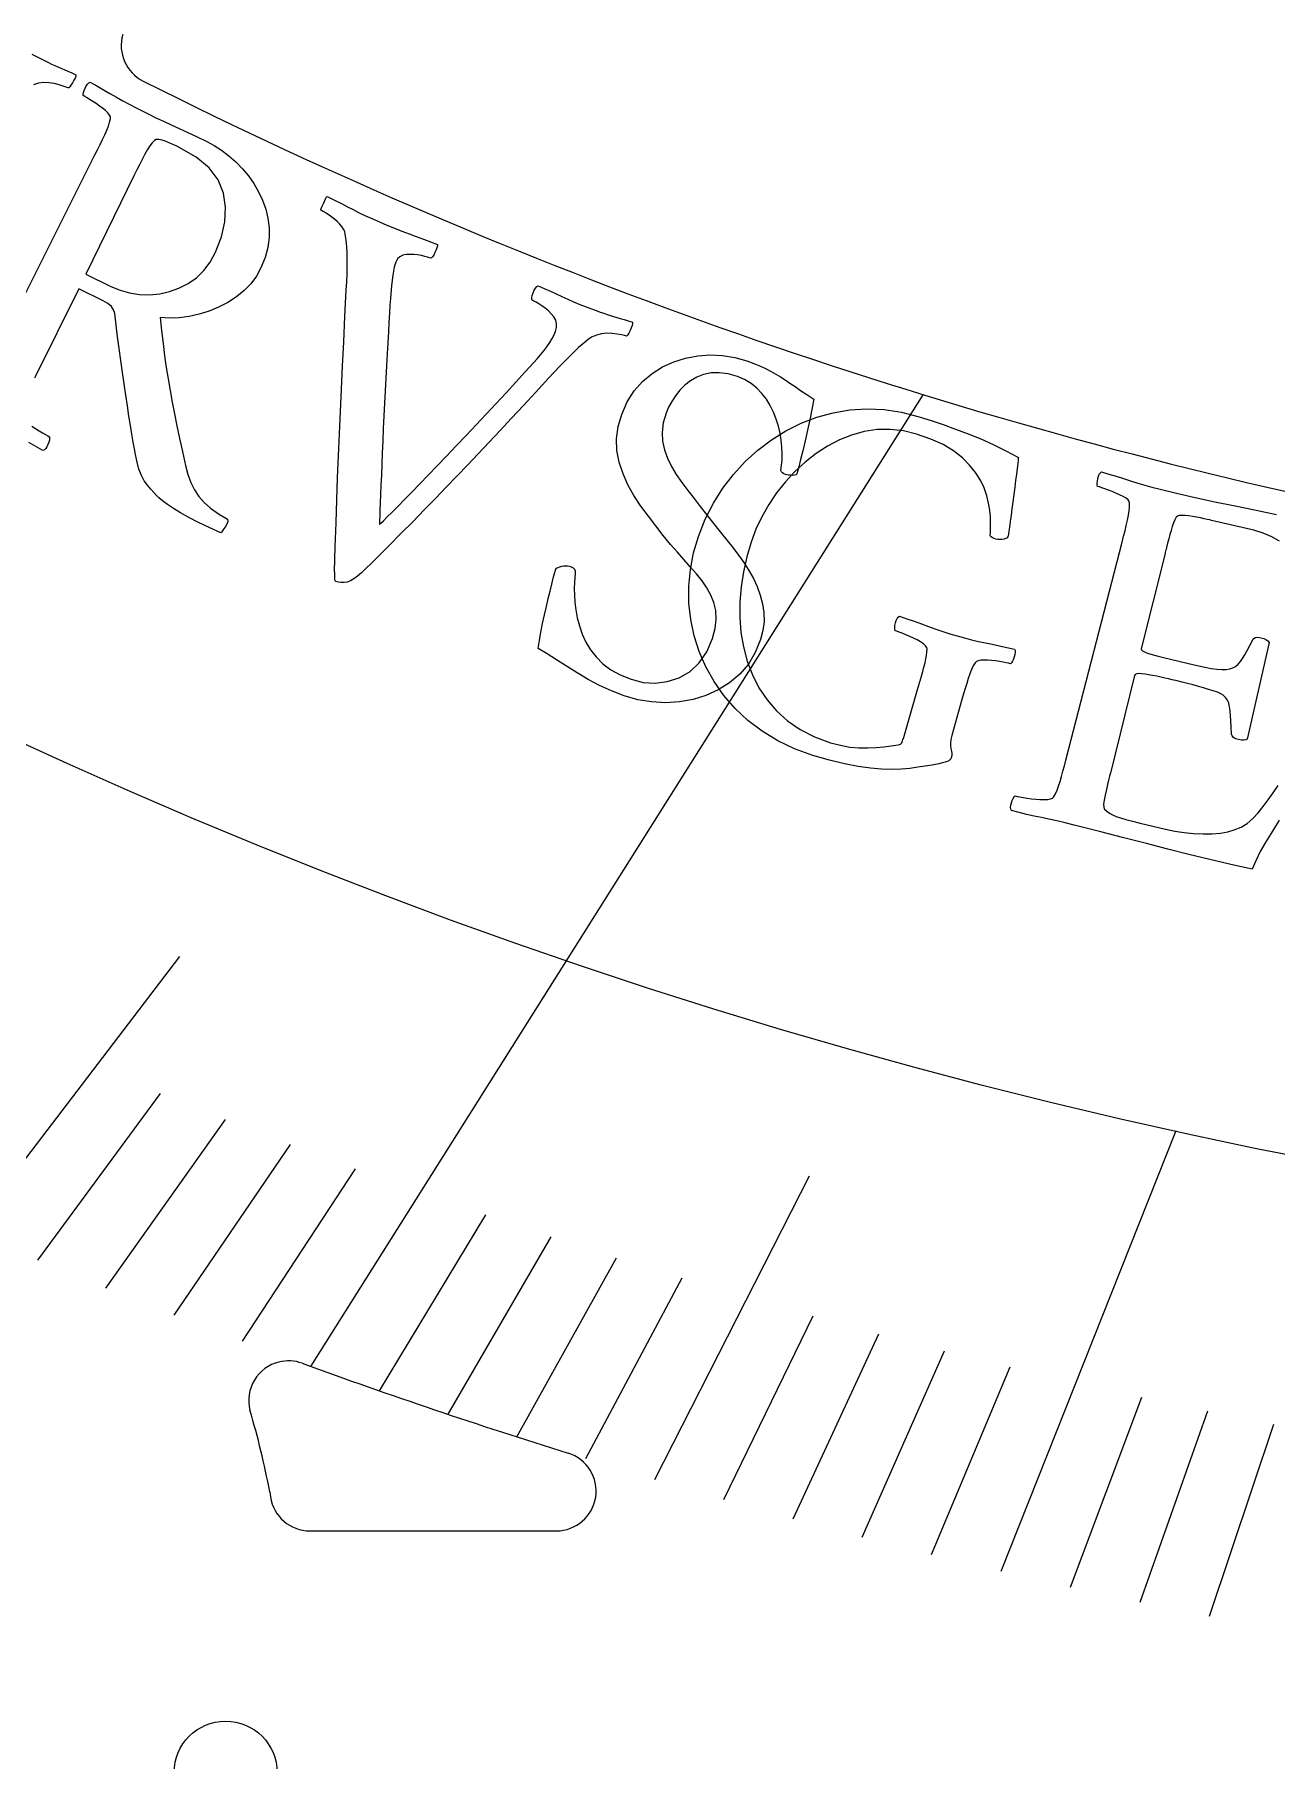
# Model space of a CAD drawing. Header units: millimetres. Extents: x -54 to 54, y -54 to 54.
# Drawn here: x -14.86 to -7.05, y -23.31 to -12.46 of the extents above; entities that cross this region are included whole.
import ezdxf

# ---------------------------------------------------------------- set-up
doc = ezdxf.new("R2010")
doc.units = ezdxf.units.MM
for name, color, linetype in [('CUT_INNER', 6, 'Continuous'), ('CUT_OUTER', 1, 'Continuous'), ('ENGRAVE', 7, 'Continuous'), ('ENGRAVE_FINE', 8, 'Continuous'), ('TEXT', 5, 'Continuous')]:
    doc.layers.add(name, color=color, linetype=linetype)

msp = doc.modelspace()

# ---------------------------------------------------------------- linework, layer by layer
at = {"layer": 'CUT_INNER'}
for points in [[(-13.3851, -21.624), (-13.3803, -21.6567)], [(-13.133, -21.87), (-11.5823, -21.87)]]:
    msp.add_lwpolyline(points, dxfattribs=at)
for centre, radius, start, end in [((-14.0689, -12.5281), 0.25, 163.91168, 243.45703), ((-0.0025, 15.4247), 31.5425, 243.28902, 257.62626), ((-13.2669, -21.0508), 0.25, 103.93563, 194.0625), ((-13.2669, -21.0508), 0.25, 70.13805, 103.93563), ((-0.1598, 14.9632), 38.075, 250.00034, 252.66031), ((-18.4882, -22.5905), 5.1938, 10.72453, 16.544), ((-11.5823, -21.62), 0.25, 270, 72.59766), ((-13.133, -21.62), 0.25, 188.4375, 270)]:
    msp.add_arc(centre, radius, start, end, dxfattribs=at)
at = {"layer": 'CUT_OUTER'}
msp.add_circle((0, 0), 54, dxfattribs=at)
at = {"layer": 'ENGRAVE'}
for points in [[(-13.126, -20.8361), (-9.2756, -14.724)], [(-8.7864, -22.1242), (-7.6851, -19.351)]]:
    msp.add_lwpolyline(points, dxfattribs=at)
for centre, radius in [((0, 15.4308), 35.6208), ((-13.6626, -23.3906), 0.324)]:
    msp.add_circle(centre, radius, dxfattribs=at)
at = {"layer": 'ENGRAVE_FINE'}
for points in [[(-15.2702, -19.9867), (-13.9498, -18.2584)], [(-14.8431, -20.1678), (-14.0713, -19.1192)], [(-14.415, -20.3433), (-13.6634, -19.2825)], [(-13.9861, -20.5131), (-13.2549, -19.4405)], [(-13.5565, -20.6774), (-12.8457, -19.5933)], [(-10.9634, -21.5473), (-9.9912, -19.6368)], [(-12.6948, -20.9892), (-12.0259, -19.8832)], [(-12.2629, -21.1369), (-11.6152, -20.0204)], [(-11.8303, -21.2791), (-11.204, -20.1525)], [(-11.3971, -21.4159), (-10.7924, -20.2795)], [(-10.529, -21.6733), (-9.9679, -20.5184)], [(-10.0941, -21.794), (-9.5551, -20.6303)], [(-9.6587, -21.9094), (-9.1419, -20.7372)], [(-9.2227, -22.0194), (-8.7284, -20.8392)], [(-8.3496, -22.2237), (-7.9006, -21.0285)], [(-7.9124, -22.318), (-7.4862, -21.1159)], [(-7.4748, -22.4071), (-7.0716, -21.1983)]]:
    msp.add_lwpolyline(points, dxfattribs=at)
at = {"layer": 'TEXT'}
for points in [[(-14.882, -12.5815), (-14.8507, -12.598), (-14.8227, -12.6124), (-14.7981, -12.6249), (-14.7767, -12.6353), (-14.757, -12.6446), (-14.7373, -12.6536), (-14.7178, -12.6623), (-14.6983, -12.6707), (-14.6778, -12.6795), (-14.6551, -12.6894), (-14.6303, -12.7004), (-14.6033, -12.7125), (-14.6049, -12.7213), (-14.6091, -12.7325), (-14.6159, -12.7461), (-14.6254, -12.7622), (-14.6353, -12.7772), (-14.6431, -12.7875), (-14.649, -12.7931), (-14.6529, -12.7939), (-14.6648, -12.7889), (-14.6833, -12.7829), (-14.7083, -12.7759), (-14.7399, -12.7677), (-14.7743, -12.7618), (-14.8075, -12.7611), (-14.8397, -12.7657), (-14.8708, -12.7757)], [(-15.1204, -14.4818), (-14.4843, -13.2162), (-14.4678, -13.1832), (-14.4519, -13.1512), (-14.4367, -13.12), (-14.4222, -13.0896), (-14.4093, -13.0608), (-14.3991, -13.0342), (-14.3917, -13.0098), (-14.3869, -12.9875), (-14.3865, -12.977), (-14.3916, -12.9652), (-14.4021, -12.952), (-14.418, -12.9375), (-14.4371, -12.9224), (-14.4567, -12.9078), (-14.477, -12.8935), (-14.4979, -12.8796), (-14.5176, -12.867), (-14.5341, -12.8567), (-14.5475, -12.8488), (-14.5577, -12.8432), (-14.5579, -12.834), (-14.556, -12.823), (-14.552, -12.8102), (-14.546, -12.7957), (-14.5387, -12.7818), (-14.531, -12.7709), (-14.5228, -12.7632), (-14.5141, -12.7586), (-14.472, -12.7823), (-14.4306, -12.8058), (-14.3897, -12.8291), (-14.3494, -12.8524), (-14.3093, -12.8751), (-14.2691, -12.8972), (-14.2287, -12.9186), (-14.1882, -12.9392), (-14.1453, -12.9604), (-14.1005, -12.982), (-14.0539, -13.0039), (-14.0054, -13.0261), (-13.9543, -13.0496), (-13.9, -13.0749), (-13.8423, -13.1023), (-13.7812, -13.1316), (-13.7812, -13.1316), (-13.7338, -13.157), (-13.6875, -13.187), (-13.6425, -13.2214), (-13.5986, -13.2603), (-13.5572, -13.3029), (-13.5195, -13.3484), (-13.4856, -13.3967), (-13.4553, -13.4478), (-13.4299, -13.5014), (-13.4104, -13.5571), (-13.397, -13.6149), (-13.3896, -13.6747), (-13.3894, -13.7361), (-13.3978, -13.7985), (-13.4146, -13.8619), (-13.44, -13.9263), (-13.4682, -13.9783), (-13.5035, -14.0261), (-13.5457, -14.0698), (-13.595, -14.1093), (-13.6493, -14.1441), (-13.7063, -14.1739), (-13.7662, -14.1985), (-13.8289, -14.2181), (-13.8923, -14.232), (-13.9541, -14.2401), (-14.0145, -14.2421), (-14.0732, -14.2383), (-14.0648, -14.3214), (-14.0557, -14.4016), (-14.0459, -14.4787), (-14.0354, -14.5528), (-14.024, -14.6254), (-14.0117, -14.6983), (-13.9983, -14.7713), (-13.984, -14.8445), (-13.9685, -14.9198), (-13.9518, -14.9991), (-13.9339, -15.0823), (-13.9148, -15.1695), (-13.8997, -15.2253), (-13.8807, -15.2763), (-13.8578, -15.3226), (-13.831, -15.364), (-13.7981, -15.4022), (-13.7572, -15.4388), (-13.7082, -15.4738), (-13.6512, -15.5072), (-13.6494, -15.5171), (-13.6512, -15.5286), (-13.6565, -15.5418), (-13.6654, -15.5566), (-13.6751, -15.5707), (-13.6829, -15.5814), (-13.6888, -15.5888), (-13.6927, -15.5928), (-13.7667, -15.5593), (-13.8335, -15.5271), (-13.8931, -15.4963), (-13.9455, -15.467), (-13.9907, -15.4397), (-14.0287, -15.4148), (-14.0596, -15.3925), (-14.0832, -15.3727), (-14.0973, -15.3578), (-14.1137, -15.3396), (-14.1324, -15.3183), (-14.1534, -15.2938), (-14.1742, -15.2651), (-14.1921, -15.2315), (-14.2072, -15.1928), (-14.2195, -15.1491), (-14.2237, -15.1286), (-14.2291, -15.1005), (-14.2357, -15.0649), (-14.2435, -15.0217), (-14.252, -14.9722), (-14.261, -14.9178), (-14.2705, -14.8584), (-14.2803, -14.7942), (-14.2904, -14.7263), (-14.3007, -14.6562), (-14.3112, -14.5839), (-14.3218, -14.5093), (-14.3322, -14.434), (-14.342, -14.3597), (-14.3511, -14.2864), (-14.3595, -14.214), (-14.3665, -14.1908), (-14.381, -14.1697), (-14.4029, -14.1505), (-14.4324, -14.1333), (-14.5861, -14.0577), (-14.8602, -14.6119), (-14.8625, -14.6164), (-14.8647, -14.621)], [(-14.8805, -14.9214), (-14.8587, -14.9367), (-14.8356, -14.9514), (-14.8137, -14.9645), (-14.7954, -14.9752), (-14.7807, -14.9834), (-14.7695, -14.9892), (-14.7689, -14.9985), (-14.7703, -15.0096), (-14.7738, -15.0225), (-14.7794, -15.0373), (-14.7864, -15.0513), (-14.794, -15.0623), (-14.8022, -15.0701), (-14.8111, -15.0747), (-14.8558, -15.0493), (-14.8997, -15.0245)], [(-7.037, -17.401), (-7.08, -17.4689), (-7.1208, -17.5354), (-7.1558, -17.5976), (-7.1848, -17.6554), (-7.2078, -17.7088), (-7.3411, -17.6791), (-7.4736, -17.6481), (-7.6054, -17.6159), (-7.7365, -17.5824), (-7.8714, -17.5475), (-8.0148, -17.5107), (-8.1666, -17.4721), (-8.3268, -17.4315), (-8.3824, -17.4177), (-8.4353, -17.4051), (-8.4853, -17.3939), (-8.5326, -17.3839), (-8.5788, -17.3742), (-8.6256, -17.3635), (-8.6732, -17.352), (-8.7214, -17.3395), (-8.725, -17.3302), (-8.7262, -17.3189), (-8.7248, -17.3057), (-8.7208, -17.2905), (-8.7154, -17.2756), (-8.7096, -17.2636), (-8.7035, -17.2542), (-8.6969, -17.2476), (-8.6847, -17.2505), (-8.6682, -17.2539), (-8.6474, -17.2578), (-8.6222, -17.2621), (-8.595, -17.2661), (-8.5682, -17.2689), (-8.5417, -17.2704), (-8.5156, -17.2708), (-8.4925, -17.2695), (-8.4748, -17.2664), (-8.4628, -17.2614), (-8.4562, -17.2546), (-8.4448, -17.235), (-8.4341, -17.2121), (-8.4241, -17.1859), (-8.4148, -17.1565), (-8.4059, -17.1248), (-8.3968, -17.0919), (-8.3877, -17.0576), (-8.3784, -17.0221), (-8.0243, -15.6506), (-8.0152, -15.6149), (-8.0065, -15.5802), (-7.9984, -15.5465), (-7.9906, -15.5137), (-7.9842, -15.4828), (-7.98, -15.4546), (-7.9779, -15.4292), (-7.9781, -15.4065), (-7.9799, -15.3961), (-7.9874, -15.3856), (-8.0004, -15.375), (-8.0191, -15.3642), (-8.041, -15.3536), (-8.0636, -15.3434), (-8.087, -15.3336), (-8.1111, -15.3243), (-8.1337, -15.316), (-8.1525, -15.3094), (-8.1676, -15.3044), (-8.1789, -15.3011), (-8.181, -15.2922), (-8.1815, -15.281), (-8.1804, -15.2677), (-8.1776, -15.2522), (-8.1734, -15.2371), (-8.1682, -15.2248), (-8.1618, -15.2155), (-8.1544, -15.2092), (-8.1081, -15.2233), (-8.0623, -15.2375), (-8.0168, -15.2517), (-7.9718, -15.266), (-7.9271, -15.2798), (-7.8826, -15.2929), (-7.8383, -15.3052), (-7.7943, -15.3168), (-7.7943, -15.3168), (-7.683, -15.3441), (-7.5659, -15.3711), (-7.4428, -15.3978), (-7.3138, -15.4241), (-7.1828, -15.4503), (-7.0536, -15.4768)], [(-7.0357, -15.6455), (-7.0839, -15.6171), (-7.1375, -15.5944), (-7.1965, -15.5772), (-7.4622, -15.5144), (-7.4736, -15.5117), (-7.4891, -15.5083), (-7.5086, -15.5041), (-7.532, -15.4992), (-7.5572, -15.4943), (-7.5817, -15.4901), (-7.6056, -15.4868), (-7.6288, -15.4842), (-7.6495, -15.4833), (-7.6657, -15.4847), (-7.6776, -15.4885), (-7.685, -15.4948), (-7.6937, -15.5115), (-7.7019, -15.5308), (-7.7099, -15.5529), (-7.7174, -15.5777), (-7.7247, -15.6041), (-7.7319, -15.631), (-7.739, -15.6583), (-7.7461, -15.6861), (-7.7488, -15.697), (-7.7512, -15.7067), (-7.7533, -15.7152), (-7.7551, -15.7224), (-7.9044, -16.3223), (-7.9033, -16.3289), (-7.8965, -16.3356), (-7.8842, -16.3424), (-7.8663, -16.3492), (-7.845, -16.356), (-7.8223, -16.3627), (-7.7983, -16.3693), (-7.773, -16.3757), (-7.6073, -16.4157), (-7.5534, -16.4281), (-7.5057, -16.4381), (-7.464, -16.4457), (-7.4284, -16.4509), (-7.3978, -16.4535), (-7.371, -16.4529), (-7.348, -16.4493), (-7.3288, -16.4426), (-7.3119, -16.4328), (-7.2961, -16.4196), (-7.2812, -16.4032), (-7.2673, -16.3835), (-7.2532, -16.3602), (-7.2378, -16.3328), (-7.2211, -16.3013), (-7.203, -16.2658), (-7.1966, -16.2566), (-7.1861, -16.2514), (-7.1714, -16.2501), (-7.1524, -16.2529), (-7.1347, -16.258), (-7.1202, -16.2645), (-7.109, -16.2724), (-7.1011, -16.2818), (-7.2377, -16.8917), (-7.2473, -16.8957), (-7.2597, -16.8972), (-7.2752, -16.8964), (-7.2935, -16.8931), (-7.3111, -16.8876), (-7.3243, -16.88), (-7.3332, -16.8704), (-7.3377, -16.8587), (-7.3389, -16.8131), (-7.3405, -16.774), (-7.3425, -16.7417), (-7.345, -16.716), (-7.3478, -16.6953), (-7.351, -16.678), (-7.3545, -16.6641), (-7.3583, -16.6537), (-7.3627, -16.6451), (-7.3679, -16.6371), (-7.3738, -16.6295), (-7.3805, -16.6224), (-7.3899, -16.6138), (-7.4049, -16.6051), (-7.4254, -16.5961), (-7.4515, -16.5868), (-7.4811, -16.5775), (-7.5122, -16.5683), (-7.5448, -16.5591), (-7.579, -16.5499), (-7.6134, -16.541), (-7.6468, -16.5324), (-7.6793, -16.5243), (-7.7107, -16.5166), (-7.7327, -16.5115), (-7.7561, -16.5061), (-7.781, -16.5006), (-7.8073, -16.4949), (-7.8336, -16.4896), (-7.8581, -16.4851), (-7.8808, -16.4815), (-7.9018, -16.4787), (-7.9197, -16.4776), (-7.9331, -16.4792), (-7.9419, -16.4835), (-7.9463, -16.4904), (-8.0989, -17.1035), (-8.0998, -17.1072), (-8.1009, -17.1117), (-8.1023, -17.1171), (-8.1038, -17.1233), (-8.1099, -17.148), (-8.1165, -17.1761), (-8.1238, -17.2075), (-8.1317, -17.2423), (-8.1382, -17.2751), (-8.1412, -17.3003), (-8.1409, -17.3181), (-8.1371, -17.3285), (-8.122, -17.3433), (-8.1045, -17.3563), (-8.0845, -17.3674), (-8.0621, -17.3768), (-8.0348, -17.3857), (-8.0006, -17.3958), (-7.9592, -17.4068), (-7.9107, -17.4188), (-7.753, -17.4564), (-7.6941, -17.4687), (-7.6349, -17.4779), (-7.5755, -17.484), (-7.5159, -17.487), (-7.4587, -17.4865), (-7.407, -17.4821), (-7.3606, -17.4738), (-7.3195, -17.4617), (-7.2773, -17.444), (-7.2381, -17.4201), (-7.2021, -17.3901), (-7.1692, -17.3539), (-7.1378, -17.3137), (-7.1065, -17.2715), (-7.0753, -17.2274), (-7.0442, -17.1812)]]:
    msp.add_lwpolyline(points, dxfattribs=at)
for points in [[(-13.7252, -13.8278), (-13.6875, -13.7308), (-13.6667, -13.6367), (-13.6628, -13.5454), (-13.6755, -13.4569), (-13.7088, -13.3737), (-13.7663, -13.298), (-13.8481, -13.2297), (-13.9542, -13.1685), (-13.9691, -13.1614), (-13.9878, -13.153), (-14.01, -13.1433), (-14.0359, -13.1323), (-14.0614, -13.123), (-14.0823, -13.1189), (-14.0987, -13.1198), (-14.1106, -13.1257), (-14.1238, -13.1393), (-14.138, -13.1582), (-14.1533, -13.1824), (-14.1697, -13.2121), (-14.1866, -13.2446), (-14.2034, -13.2774), (-14.2201, -13.3105), (-14.2367, -13.3438), (-14.541, -13.9664), (-14.3847, -14.0432), (-14.3265, -14.0674), (-14.2664, -14.0841), (-14.2043, -14.0934), (-14.1404, -14.0952), (-14.0767, -14.0895), (-14.0152, -14.076), (-13.9559, -14.0547), (-13.8988, -14.0258), (-13.8461, -13.9888), (-13.7996, -13.9435), (-13.7593, -13.8898), (-13.7252, -13.8278)], [(-12.6954, -13.6379), (-12.6481, -13.6582), (-12.6013, -13.6774), (-12.555, -13.6957), (-12.5091, -13.713), (-12.4637, -13.7298), (-12.4187, -13.7466), (-12.3741, -13.7633), (-12.33, -13.78), (-12.3308, -13.7888), (-12.3337, -13.8001), (-12.3388, -13.814), (-12.346, -13.8304), (-12.354, -13.8459), (-12.3611, -13.8568), (-12.3674, -13.8632), (-12.373, -13.8651), (-12.3811, -13.8623), (-12.3936, -13.8587), (-12.4105, -13.8545), (-12.4316, -13.8495), (-12.455, -13.8451), (-12.4785, -13.8425), (-12.5021, -13.8417), (-12.5258, -13.8426), (-12.5478, -13.8469), (-12.5662, -13.8563), (-12.581, -13.8706), (-12.5921, -13.8899), (-12.6023, -13.923), (-12.6115, -13.9722), (-12.6195, -14.0376), (-12.6263, -14.1192), (-12.6291, -14.162), (-12.6322, -14.2113), (-12.6355, -14.2673), (-12.6391, -14.3297), (-12.6429, -14.3972), (-12.6469, -14.468), (-12.6512, -14.5421), (-12.6555, -14.6197), (-12.6598, -14.6989), (-12.6638, -14.7783), (-12.6675, -14.8578), (-12.6708, -14.9374), (-12.674, -15.0154), (-12.677, -15.0902), (-12.68, -15.1619), (-12.6829, -15.2303), (-12.6857, -15.294), (-12.6881, -15.3517), (-12.6903, -15.4033), (-12.6922, -15.4488), (-12.6937, -15.4864), (-12.6946, -15.5143), (-12.6951, -15.5326), (-12.6951, -15.5412), (-12.6857, -15.5325), (-12.6692, -15.5165), (-12.6456, -15.493), (-12.6148, -15.4621), (-12.5782, -15.4251), (-12.5372, -15.3833), (-12.4917, -15.3365), (-12.4419, -15.2849), (-12.3886, -15.2294), (-12.3326, -15.1711), (-12.2741, -15.1098), (-12.213, -15.0457), (-12.1505, -14.9798), (-12.0877, -14.9134), (-12.0246, -14.8463), (-11.9612, -14.7786), (-11.8987, -14.7115), (-11.8383, -14.6463), (-11.7799, -14.583), (-11.7235, -14.5217), (-11.7025, -14.4984), (-11.682, -14.4741), (-11.6619, -14.4486), (-11.6424, -14.4221), (-11.6244, -14.3958), (-11.6094, -14.3712), (-11.5971, -14.3481), (-11.5877, -14.3267), (-11.581, -14.302), (-11.5807, -14.2784), (-11.5867, -14.256), (-11.599, -14.2348), (-11.6153, -14.215), (-11.633, -14.1969), (-11.6523, -14.1804), (-11.6731, -14.1656), (-11.6931, -14.1529), (-11.7099, -14.1428), (-11.7236, -14.1353), (-11.7343, -14.1304), (-11.7375, -14.1233), (-11.7378, -14.113), (-11.7351, -14.0996), (-11.7294, -14.083), (-11.722, -14.0666), (-11.7143, -14.0538), (-11.7063, -14.0446), (-11.6979, -14.0389), (-11.6585, -14.0564), (-11.6203, -14.0737), (-11.5833, -14.0906), (-11.5474, -14.1073), (-11.5114, -14.1237), (-11.4741, -14.1399), (-11.4354, -14.156), (-11.3953, -14.1718), (-11.3623, -14.1843), (-11.3328, -14.1953), (-11.3068, -14.2047), (-11.2843, -14.2124), (-11.2636, -14.2193), (-11.243, -14.2258), (-11.2226, -14.2321), (-11.2022, -14.2381), (-11.1808, -14.2444), (-11.1571, -14.2515), (-11.1311, -14.2594), (-11.1028, -14.2682), (-11.1034, -14.277), (-11.1062, -14.2887), (-11.1114, -14.3031), (-11.1188, -14.3202), (-11.1268, -14.3363), (-11.1333, -14.3474), (-11.1385, -14.3537), (-11.1422, -14.355), (-11.1547, -14.3515), (-11.1738, -14.3477), (-11.1995, -14.3437), (-11.2318, -14.3395), (-11.2666, -14.3377), (-11.2997, -14.341), (-11.3311, -14.3495), (-11.3608, -14.3632), (-11.3832, -14.3775), (-11.4107, -14.3991), (-11.4435, -14.4281), (-11.4816, -14.4643), (-11.5215, -14.5039), (-11.5597, -14.543), (-11.5962, -14.5815), (-11.6311, -14.6196), (-11.712, -14.7078), (-11.7898, -14.7921), (-11.8643, -14.8726), (-11.9356, -14.9493), (-12.0049, -15.0233), (-12.0733, -15.0958), (-12.1409, -15.1668), (-12.2077, -15.2362), (-12.2747, -15.3055), (-12.3431, -15.376), (-12.4129, -15.4477), (-12.4841, -15.5207), (-12.5582, -15.596), (-12.6369, -15.675), (-12.7201, -15.7576), (-12.8079, -15.8437), (-12.8322, -15.8659), (-12.8552, -15.883), (-12.877, -15.8952), (-12.8973, -15.9025), (-12.9166, -15.9058), (-12.9349, -15.9062), (-12.9523, -15.9039), (-12.9688, -15.8987), (-12.9729, -15.8955), (-12.9755, -15.8899), (-12.9766, -15.882), (-12.9763, -15.8717), (-12.9756, -15.8608), (-12.9754, -15.8514), (-12.9758, -15.8433), (-12.9767, -15.8366), (-12.9726, -15.6809), (-12.968, -15.5306), (-12.9632, -15.3856), (-12.958, -15.246), (-12.9526, -15.1085), (-12.9467, -14.9699), (-12.9404, -14.8303), (-12.9337, -14.6896), (-12.9267, -14.5447), (-12.9194, -14.3924), (-12.9118, -14.2328), (-12.9038, -14.0658), (-12.901, -14.0147), (-12.899, -13.9659), (-12.8978, -13.9196), (-12.8974, -13.8758), (-12.8981, -13.8337), (-12.9005, -13.7927), (-12.9044, -13.7529), (-12.9099, -13.7143), (-12.9135, -13.6985), (-12.9207, -13.6826), (-12.9313, -13.6664), (-12.9454, -13.6502), (-12.9614, -13.6344), (-12.9778, -13.62), (-12.9944, -13.6067), (-13.0114, -13.5947), (-13.0275, -13.5842), (-13.0415, -13.5756), (-13.0535, -13.5688), (-13.0634, -13.5639), (-13.0635, -13.5607), (-13.0609, -13.5524), (-13.0556, -13.5391), (-13.0475, -13.5207), (-13.039, -13.5023), (-13.0323, -13.4889), (-13.0274, -13.4805), (-13.0243, -13.4771), (-12.977, -13.5004), (-12.934, -13.5219), (-12.8952, -13.5416), (-12.8608, -13.5596), (-12.8263, -13.5773), (-12.7872, -13.5963), (-12.7436, -13.6165), (-12.6954, -13.6379)], [(-10.3857, -14.5121), (-10.3406, -14.5285), (-10.2999, -14.5449), (-10.2637, -14.5612), (-10.232, -14.5775), (-10.2025, -14.5944), (-10.1729, -14.6124), (-10.1432, -14.6315), (-10.1135, -14.6517), (-10.0818, -14.6736), (-10.0464, -14.6975), (-10.0071, -14.7235), (-9.9639, -14.7517), (-9.9756, -14.8164), (-9.9884, -14.8818), (-10.0026, -14.9478), (-10.018, -15.0146), (-10.0332, -15.0775), (-10.0466, -15.1317), (-10.0582, -15.1774), (-10.0682, -15.2145), (-10.0708, -15.222), (-10.0767, -15.2273), (-10.0858, -15.2305), (-10.098, -15.2315), (-10.1111, -15.231), (-10.1227, -15.23), (-10.1328, -15.2284), (-10.1414, -15.2261), (-10.1515, -15.2218), (-10.1599, -15.2164), (-10.1665, -15.2097), (-10.1715, -15.2018), (-10.1662, -15.17), (-10.1631, -15.1348), (-10.1624, -15.0961), (-10.1639, -15.054), (-10.1682, -15.01), (-10.1755, -14.9659), (-10.186, -14.9216), (-10.1996, -14.8772), (-10.2166, -14.8337), (-10.2373, -14.7924), (-10.2615, -14.7531), (-10.2895, -14.7159), (-10.3214, -14.6822), (-10.3578, -14.6534), (-10.3986, -14.6295), (-10.4439, -14.6105), (-10.5032, -14.5937), (-10.5583, -14.5858), (-10.6093, -14.587), (-10.6563, -14.5972), (-10.6993, -14.6143), (-10.7385, -14.6364), (-10.7739, -14.6634), (-10.8056, -14.6954), (-10.8333, -14.7303), (-10.8571, -14.7662), (-10.8769, -14.8031), (-10.8927, -14.8409), (-10.9102, -14.9021), (-10.9179, -14.9609), (-10.9157, -15.0174), (-10.9036, -15.0716), (-10.8839, -15.1241), (-10.859, -15.1758), (-10.8288, -15.2266), (-10.7933, -15.2765), (-10.7551, -15.3261), (-10.7167, -15.3761), (-10.6781, -15.4266), (-10.6393, -15.4775), (-10.6089, -15.5155), (-10.5769, -15.5554), (-10.5432, -15.5972), (-10.5078, -15.6408), (-10.4722, -15.6859), (-10.4379, -15.7324), (-10.4047, -15.7802), (-10.3728, -15.8293), (-10.3439, -15.8797), (-10.3197, -15.9314), (-10.3002, -15.9844), (-10.2856, -16.0386), (-10.2771, -16.094), (-10.2765, -16.1501), (-10.2836, -16.2071), (-10.2986, -16.2648), (-10.3316, -16.3459), (-10.375, -16.4181), (-10.4288, -16.4813), (-10.4931, -16.5354), (-10.565, -16.5801), (-10.6417, -16.6151), (-10.7231, -16.6404), (-10.8091, -16.6558), (-10.8971, -16.6613), (-10.9844, -16.6568), (-11.0709, -16.6423), (-11.1564, -16.6177), (-11.235, -16.5877), (-11.3106, -16.5537), (-11.3831, -16.5155), (-11.4525, -16.4734), (-11.5186, -16.4306), (-11.5812, -16.3907), (-11.6405, -16.3537), (-11.6964, -16.3196), (-11.6885, -16.2691), (-11.6794, -16.2173), (-11.669, -16.1641), (-11.6574, -16.1095), (-11.6454, -16.056), (-11.6338, -16.006), (-11.6225, -15.9595), (-11.6115, -15.9164), (-11.6017, -15.8791), (-11.5936, -15.8497), (-11.5874, -15.8282), (-11.5829, -15.8147), (-11.5718, -15.8101), (-11.5603, -15.8063), (-11.5485, -15.8034), (-11.5362, -15.8012), (-11.524, -15.8002), (-11.512, -15.8006), (-11.5004, -15.8025), (-11.4891, -15.8059), (-11.4768, -15.8125), (-11.4686, -15.8216), (-11.4645, -15.8333), (-11.4645, -15.8475), (-11.4674, -15.8742), (-11.4691, -15.9059), (-11.4698, -15.9429), (-11.4694, -15.985), (-11.4667, -16.0306), (-11.4606, -16.0781), (-11.451, -16.1276), (-11.4379, -16.1789), (-11.4202, -16.2304), (-11.3968, -16.28), (-11.3675, -16.3278), (-11.3325, -16.3738), (-11.2903, -16.4164), (-11.2397, -16.454), (-11.1806, -16.4866), (-11.113, -16.5141), (-11.0366, -16.5335), (-10.9607, -16.5384), (-10.8855, -16.5288), (-10.8109, -16.5046), (-10.7421, -16.4657), (-10.6843, -16.4115), (-10.6374, -16.3423), (-10.6013, -16.258), (-10.5842, -16.1943), (-10.5769, -16.1354), (-10.5794, -16.0813), (-10.5918, -16.0319), (-10.6116, -15.9853), (-10.6366, -15.9397), (-10.6667, -15.8949), (-10.7019, -15.851), (-10.7403, -15.8069), (-10.7802, -15.7612), (-10.8215, -15.7141), (-10.8641, -15.6656), (-10.9106, -15.6087), (-10.9573, -15.5495), (-11.0042, -15.4882), (-11.0511, -15.4247), (-11.0949, -15.359), (-11.1322, -15.2912), (-11.1631, -15.2214), (-11.1874, -15.1495), (-11.2023, -15.076), (-11.2046, -15.0012), (-11.1944, -14.9251), (-11.1718, -14.8477), (-11.1369, -14.7695), (-11.0934, -14.7005), (-11.0415, -14.6408), (-10.9811, -14.5902), (-10.9147, -14.5488), (-10.8446, -14.5166), (-10.7709, -14.4934), (-10.6936, -14.4793), (-10.615, -14.4742), (-10.5375, -14.4779), (-10.4611, -14.4906), (-10.3857, -14.5121)], [(-9.3067, -16.563), (-9.3053, -16.5581), (-9.3039, -16.5532), (-9.3025, -16.5484), (-9.301, -16.5435), (-9.2996, -16.5386), (-9.2982, -16.5337), (-9.2968, -16.5288), (-9.2953, -16.5239), (-9.2866, -16.4936), (-9.2785, -16.4647), (-9.2711, -16.4371), (-9.2642, -16.4109), (-9.2585, -16.3864), (-9.2545, -16.3638), (-9.2521, -16.3431), (-9.2514, -16.3244), (-9.253, -16.3139), (-9.2604, -16.3028), (-9.2736, -16.2911), (-9.2925, -16.2788), (-9.3147, -16.2665), (-9.3374, -16.255), (-9.3608, -16.2441), (-9.3848, -16.2339), (-9.4073, -16.2249), (-9.4261, -16.2176), (-9.4413, -16.2121), (-9.4528, -16.2083), (-9.4549, -16.1993), (-9.4552, -16.1881), (-9.4537, -16.1748), (-9.4505, -16.1594), (-9.4459, -16.1444), (-9.4402, -16.1323), (-9.4335, -16.1233), (-9.4256, -16.1172), (-9.3782, -16.1333), (-9.3317, -16.1495), (-9.2862, -16.1658), (-9.2415, -16.1822), (-9.1971, -16.1983), (-9.1525, -16.2134), (-9.1076, -16.2277), (-9.0624, -16.2411), (-9.0161, -16.2539), (-8.971, -16.2653), (-8.927, -16.2756), (-8.8842, -16.2845), (-8.8412, -16.2932), (-8.7964, -16.3028), (-8.7499, -16.3132), (-8.7017, -16.3245), (-8.6982, -16.3338), (-8.6973, -16.3451), (-8.6988, -16.3583), (-8.7029, -16.3735), (-8.7084, -16.3883), (-8.7142, -16.4003), (-8.7203, -16.4096), (-8.7268, -16.4162), (-8.7385, -16.4133), (-8.754, -16.4101), (-8.7733, -16.4064), (-8.7964, -16.4023), (-8.8212, -16.3986), (-8.8454, -16.3958), (-8.869, -16.3941), (-8.892, -16.3934), (-8.9126, -16.3944), (-8.9291, -16.3976), (-8.9413, -16.4031), (-8.9494, -16.4108), (-8.9612, -16.4303), (-8.9723, -16.4529), (-8.9827, -16.4789), (-8.9926, -16.5081), (-9.0022, -16.5395), (-9.012, -16.5723), (-9.0219, -16.6063), (-9.032, -16.6417), (-9.0955, -16.8673), (-9.1014, -16.8921), (-9.1043, -16.9142), (-9.1042, -16.9336), (-9.1011, -16.9504), (-9.0975, -16.9655), (-9.096, -16.98), (-9.0966, -16.994), (-9.0992, -17.0074), (-9.1016, -17.0135), (-9.1052, -17.0189), (-9.1098, -17.0236), (-9.1156, -17.0275), (-9.1243, -17.0312), (-9.1375, -17.0354), (-9.1554, -17.0401), (-9.1779, -17.0452), (-9.2192, -17.0532), (-9.2633, -17.0607), (-9.3103, -17.0678), (-9.3602, -17.0744), (-9.4141, -17.0792), (-9.4735, -17.0805), (-9.5382, -17.0784), (-9.6082, -17.0729), (-9.6853, -17.0624), (-9.7712, -17.0455), (-9.8658, -17.0222), (-9.969, -16.9924), (-10.0841, -16.9512), (-10.1907, -16.9007), (-10.2889, -16.8412), (-10.3785, -16.7727), (-10.4591, -16.6968), (-10.53, -16.6153), (-10.5913, -16.5283), (-10.6429, -16.4357), (-10.6846, -16.3391), (-10.7161, -16.24), (-10.7374, -16.1384), (-10.7487, -16.0343), (-10.7495, -15.9291), (-10.7397, -15.8241), (-10.7194, -15.7194), (-10.6887, -15.615), (-10.6463, -15.5075), (-10.5954, -15.4068), (-10.5363, -15.3128), (-10.4688, -15.2253), (-10.3945, -15.1451), (-10.3147, -15.0728), (-10.2294, -15.0082), (-10.1386, -14.9514), (-10.0434, -14.9035), (-9.9448, -14.8657), (-9.8428, -14.838), (-9.7373, -14.8202), (-9.6297, -14.8133), (-9.5211, -14.8182), (-9.4115, -14.8348), (-9.3008, -14.8631), (-9.2259, -14.8869), (-9.1497, -14.9126), (-9.0722, -14.9403), (-8.9933, -14.97), (-8.9139, -15.0022), (-8.8348, -15.0377), (-8.7558, -15.0763), (-8.6771, -15.1182), (-8.6776, -15.1226), (-8.6791, -15.1358), (-8.6816, -15.1577), (-8.6852, -15.1883), (-8.6895, -15.2248), (-8.6944, -15.2643), (-8.7, -15.3066), (-8.7061, -15.3519), (-8.7123, -15.3975), (-8.7181, -15.4411), (-8.7236, -15.4826), (-8.7286, -15.522), (-8.7331, -15.5563), (-8.7368, -15.5828), (-8.7397, -15.6012), (-8.742, -15.6117), (-8.7438, -15.6183), (-8.7488, -15.6239), (-8.757, -15.6287), (-8.7683, -15.6325), (-8.7813, -15.6351), (-8.7941, -15.6358), (-8.8069, -15.6349), (-8.8196, -15.6321), (-8.8302, -15.6285), (-8.8395, -15.6238), (-8.8478, -15.6182), (-8.8549, -15.6115), (-8.8533, -15.5899), (-8.8525, -15.5627), (-8.8525, -15.5301), (-8.8532, -15.4919), (-8.8565, -15.4499), (-8.8643, -15.4057), (-8.8765, -15.3593), (-8.8931, -15.3107), (-8.9157, -15.2616), (-8.946, -15.2136), (-8.9839, -15.1665), (-9.0294, -15.1205), (-9.0843, -15.0771), (-9.1506, -15.0378), (-9.2282, -15.0028), (-9.3172, -14.9718), (-9.4006, -14.9515), (-9.4831, -14.9422), (-9.5649, -14.9438), (-9.6461, -14.9563), (-9.7257, -14.9784), (-9.8028, -15.0088), (-9.8774, -15.0474), (-9.9495, -15.0942), (-10.0182, -15.1479), (-10.0824, -15.2071), (-10.1421, -15.2717), (-10.1973, -15.3417), (-10.2471, -15.4157), (-10.2905, -15.492), (-10.3275, -15.5706), (-10.3581, -15.6516), (-10.3855, -15.7441), (-10.4064, -15.8378), (-10.4208, -15.9328), (-10.4286, -16.0291), (-10.4291, -16.125), (-10.4216, -16.2188), (-10.406, -16.3105), (-10.3824, -16.4001), (-10.35, -16.4861), (-10.3086, -16.5668), (-10.258, -16.6424), (-10.1982, -16.7127), (-10.1287, -16.7759), (-10.0487, -16.8304), (-9.9584, -16.8761), (-9.8579, -16.9128), (-9.7962, -16.9292), (-9.7368, -16.9401), (-9.6795, -16.9457), (-9.6246, -16.9458), (-9.5723, -16.9426), (-9.523, -16.9382), (-9.4769, -16.9326), (-9.4338, -16.9258), (-9.4254, -16.9244), (-9.4187, -16.9218), (-9.4137, -16.9181), (-9.4104, -16.9132), (-9.4079, -16.9074), (-9.4055, -16.9009), (-9.403, -16.8937), (-9.4006, -16.8859)]]:
    msp.add_lwpolyline(points, close=True, dxfattribs=at)

doc.saveas('drawing.dxf')
